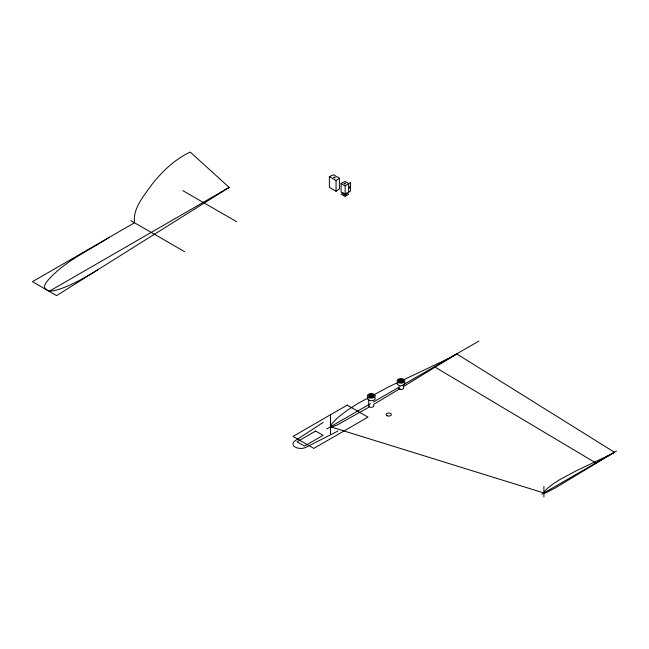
<?xml version="1.0" encoding="UTF-8"?>
<svg xmlns="http://www.w3.org/2000/svg" width="649" height="649" viewBox="0 0 649 649"><rect width="100%" height="100%" fill="white"/><g stroke="black" fill="none" stroke-linecap="round" stroke-linejoin="round"><path stroke-width="0.97" d="M369.492 406.858L337.18 425.014L330.949 427.277L330.495 426.766L331.177 424.981A8.372 4.835 -60 0 1 332.053 423.659L336.15 419.173A46.12 26.625 -60 0 1 338.932 416.699L345.949 411.296A130.546 75.373 -60 0 1 349.065 409.138L350.111 408.432A200.281 115.627 -60 0 1 353.275 406.371L355.392 405.049A212.969 122.961 -60 0 1 358.597 403.094L388.767 386.812L448.321 358.572A144.857 83.632 -60 0 0 451.477 356.909L456.693 353.867L614.433 452.264L555.374 487.886L545.606 492.883L544.089 493.248L544.292 491.983A4.681 2.701 -60 0 1 544.779 491.244L547.075 488.738A25.773 14.878 -60 0 1 548.624 487.35L552.55 484.332A72.956 42.12 -60 0 1 554.295 483.124L554.879 482.734A111.92 64.616 -60 0 1 556.647 481.582L557.824 480.844A119.01 68.713 -60 0 1 559.616 479.749L576.482 470.655L609.76 454.876A80.947 46.736 -60 0 0 611.52 453.943L612.664 453.302A59.473 34.34 -60 0 0 614.181 452.402L614.433 452.248M343.897 193.637L343.508 194.489L344.578 195.106L346.039 194.878L346.436 194.035L345.365 193.41M336.06 191.26L336.06 180.544L339.403 178.183L333.464 174.759L329.384 176.69L329.384 187.399L336.06 191.26L339.403 188.9L339.403 178.183M323.072 422.475L294.897 440.898A7.877 4.543 0 0 0 295.23 447.12A7.877 4.543 0 0 0 306.012 447.315L337.918 431.05M456.693 353.94L403.329 386.634M345.154 194.367L345.154 185.792L350.541 182.474L350.541 191.041L345.154 194.367L341.074 192.007L341.074 183.44L344.968 181.404L348.683 183.545L348.683 192.112M229.17 187.399L56.577 295.62L32.45 281.69L134.521 222.761C132.656 208.037 144.192 195.625 152.028 184.332C162.469 171.19 174.857 159.289 190.198 152.044L229.17 187.399L49.154 291.328M97.65 269.862C85.003 277.634 71.982 285.179 57.777 289.722C54.216 290.695 49.941 292.082 46.558 289.835C42.964 288.505 44.797 284.181 46.517 282.039C63.026 261.928 88.029 251.098 109.47 237.226M400.052 388.597L373.856 404.27M326.707 428.948L370.433 403.702M373.289 402.056L400.149 386.544M402.98 384.914L478.962 341.049M541.801 494.197L616.55 451.039M343.41 192.931L341.074 194.148L345.154 196.509L348.683 194.262L346.452 192.972M330.495 426.766L543.911 492.98M329.384 176.69L336.06 180.544M341.074 183.44L345.154 185.792M182.775 190.619L236.593 221.69M130.806 220.619L184.624 251.69M434.416 366.758L595.879 462.98M543.911 486.344L543.911 496.956M368.697 399.338L368.697 405.763M330.495 414.898L330.495 433.881M373.483 404.911A2.628 1.517 0 0 1 371.577 407.272A2.628 1.517 0 0 1 368.916 405.163M370.117 396.863A1.704 0.982 0 0 1 372.526 396.863M374.765 397.31A3.935 2.272 0 0 1 371.512 400.684A3.935 2.272 0 0 1 367.707 397.512M403.313 387.283A2.628 1.517 0 0 1 402.623 389.222A2.628 1.517 0 0 1 399.216 389.124A2.628 1.517 0 0 1 398.851 387.161M404.627 382.545A3.935 2.272 0 0 1 400.822 385.717A3.935 2.272 0 0 1 397.569 382.342M399.703 381.961A1.704 0.982 0 0 1 402.323 381.961M348.683 187.78C350.095 189.175 349.77 184.924 348.683 187.78M344.181 194.229C345.901 195.82 346.006 192.704 344.197 194.165M370.538 395.809C372.064 397.439 372.64 394.308 370.555 395.744M400.23 380.841C401.982 382.48 401.966 379.243 400.23 380.841M333.797 177.493C335.152 179.205 335.906 176.057 333.805 177.453M344.189 183.497C345.633 185.225 346.152 181.996 344.189 183.497M347.199 405.122L293.007 436.404L313.792 448.402L367.983 417.12L347.199 405.122M315.649 431.05L297.088 441.766L304.511 446.05L323.072 435.333L315.649 431.05M387.453 415.863A2.628 1.517 0 0 0 391.388 414.549A2.628 1.517 0 0 0 387.453 413.235A2.628 1.517 0 0 0 387.453 415.863M370.465 396.693A1.704 0.982 0 0 0 373.029 395.841A1.704 0.982 0 0 0 370.465 394.99A1.704 0.982 0 0 0 370.465 396.693M370.011 397.156A2.628 1.517 0 0 0 373.946 395.841A2.628 1.517 0 0 0 370.011 394.535A2.628 1.517 0 0 0 370.011 397.156M369.354 397.813A3.935 2.272 0 0 0 375.26 395.841A3.935 2.272 0 0 0 369.354 393.878A3.935 2.272 0 0 0 369.354 397.813M400.165 381.734A1.704 0.982 0 0 0 402.721 380.874A1.704 0.982 0 0 0 400.165 380.022A1.704 0.982 0 0 0 400.165 381.734M399.703 382.188A2.628 1.517 0 0 0 403.637 380.874A2.628 1.517 0 0 0 399.703 379.568A2.628 1.517 0 0 0 399.703 382.188M398.811 382.756A3.935 2.272 0 0 0 404.944 381.036A3.935 2.272 0 0 0 399.297 378.829A3.935 2.272 0 0 0 398.811 382.756"/></g></svg>
